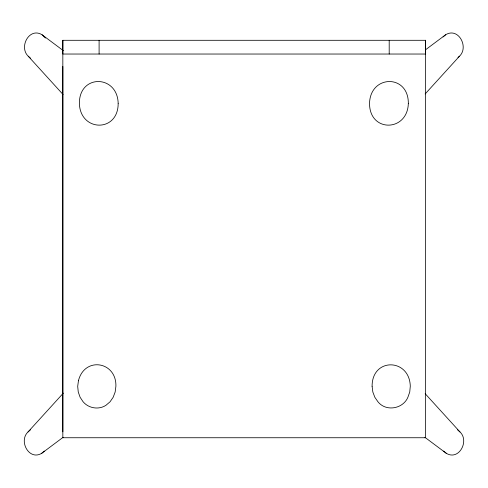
<?xml version="1.0" encoding="UTF-8"?>
<svg xmlns="http://www.w3.org/2000/svg" width="488" height="488" viewBox="0 0 488 488"><rect width="100%" height="100%" fill="white"/><g stroke="black" fill="none" stroke-linecap="round" stroke-linejoin="round"><path stroke-width="0.73" d="M62.836 431.807L62.836 66.423M62.836 40.297L62.836 54.034L425.457 54.034L425.457 40.297L62.836 40.297L62.836 437.742L425.457 437.742L425.457 40.23M99.101 54.034L99.101 40.297M389.198 54.034L389.198 40.297M63.336 393.127L28.017 431.959C18.306 441.03 29.182 461.111 41.816 453.23L63.141 437.291M425.158 93.958L459.476 56.218C469.145 47.08 458.378 26.846 445.599 34.788L425.542 49.776M28.017 431.959L30.5 429.794M457.982 57.523L459.476 56.218M443.086 36.942L445.599 34.788M41.816 453.23L44.31 451.095M424.859 437.291L446.185 453.23C458.818 461.142 469.67 441.006 459.983 431.959L425.176 393.694M63.385 50.685L42.114 34.788C29.335 26.846 18.568 47.08 28.237 56.218L63.068 94.519M42.114 34.788L45.415 38.064M443.69 451.095L446.185 453.23M457.5 429.794L459.983 431.959M28.237 56.218L30.732 58.395M118.169 103.273C118.383 132.815 80.026 132.022 79.379 103.273C79.282 73.92 117.394 74.682 118.169 103.273M372.1 386.258L372.85 392.047L374.851 397.299L377.962 401.801C386.002 411.957 403.064 408.907 407.907 397.232L409.743 392.004L410.286 386.258C409.584 358.1 371.99 357.332 372.1 386.258M78.44 380.731L77.696 386.38L78.257 392.004L80.093 397.232L83.015 401.661C88.481 408.358 98.777 410.103 106.018 405.241L110.038 401.801L113.149 397.299L115.15 392.047L115.9 386.258C116.608 361.419 84.57 356.203 78.44 380.731M408.334 103.279C407.687 132.022 369.325 132.815 369.538 103.279C370.313 74.682 408.432 73.92 408.334 103.279"/></g></svg>
